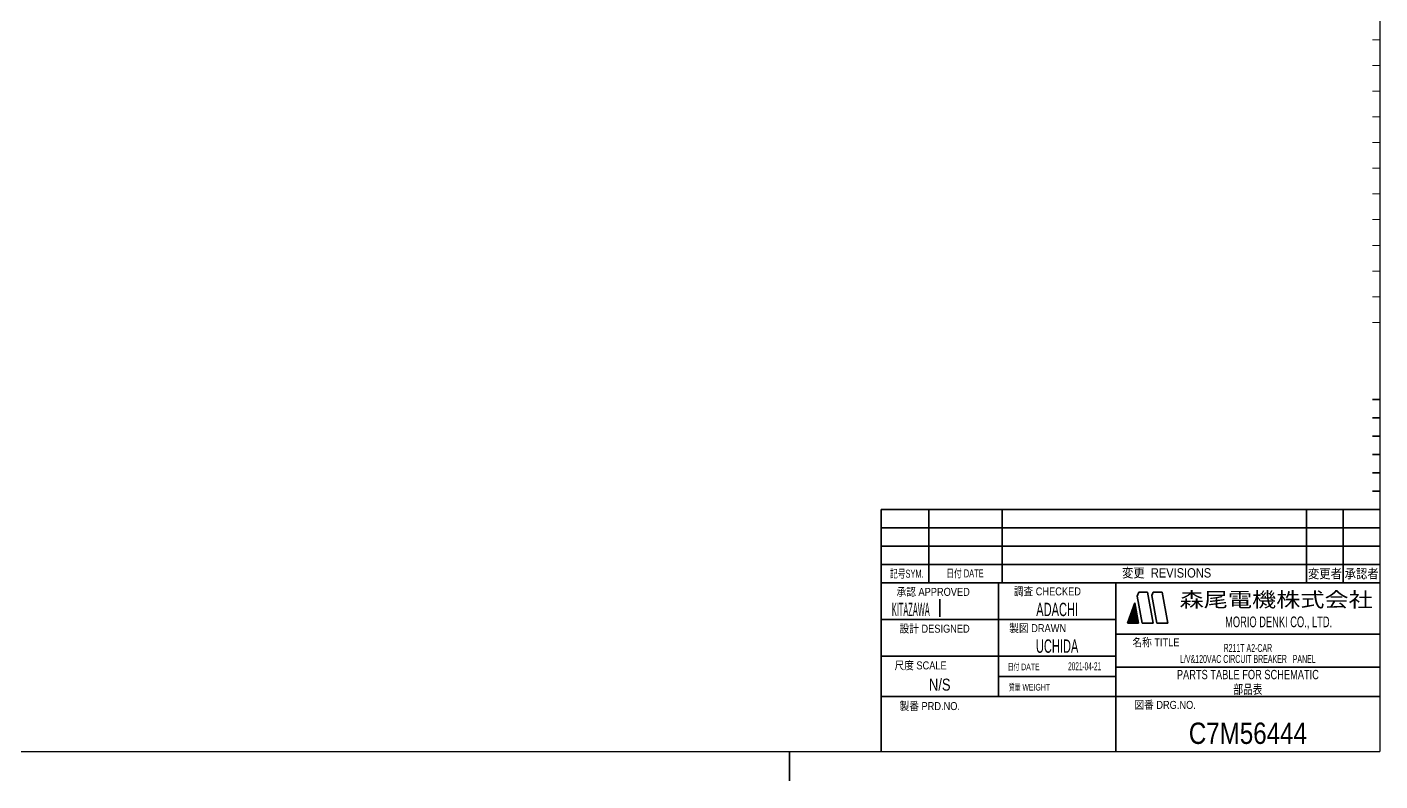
# Model space of a CAD drawing. Header units: millimetres. Extents: x 7 to 587, y 2 to 418.
# Drawn here: x 218.2 to 587, y 2 to 207.5 of the extents above; entities that cross this region are included whole.
import ezdxf
from ezdxf.enums import TextEntityAlignment as Align

# ---------------------------------------------------------------- set-up
doc = ezdxf.new("R2010")
doc.units = ezdxf.units.MM
doc.layers.add('図面枠C7M', color=7, linetype='Continuous')
doc.styles.add('HG丸ｺﾞｼｯｸM-PRO', font='')
doc.styles.get('HG丸ｺﾞｼｯｸM-PRO').set_extended_font_data('HG丸ｺﾞｼｯｸM-PRO')

# ---------------------------------------------------------------- blocks, each defined once
blk = doc.blocks.new('BLKF026')
at = {"layer": '図面枠C7M', "color": 4, "linetype": 'Continuous', "lineweight": 13}
for p, q in [((518.454756, 45.859327), (520.608881, 48.013452)), ((518.535684, 46.081677), (520.587682, 48.133675)), ((518.616613, 46.304027), (520.566484, 48.253898)), ((518.697542, 46.526377), (520.545285, 48.374121)), ((518.778471, 46.748727), (520.524087, 48.494343)), ((518.8594, 46.971078), (520.502888, 48.614566)), ((518.940329, 47.193428), (520.48169, 48.734789)), ((519.021258, 47.415778), (520.460491, 48.855012)), ((519.102186, 47.638128), (520.439293, 48.975235)), ((519.183115, 47.860479), (520.418094, 49.095457)), ((519.264044, 48.082829), (520.396896, 49.21568)), ((519.344973, 48.305179), (520.375697, 49.335903)), ((519.425902, 48.527529), (520.354499, 49.456126)), ((519.506831, 48.749879), (520.3333, 49.576349)), ((519.58776, 48.97223), (520.312102, 49.696572)), ((519.668689, 49.19458), (520.290903, 49.816794)), ((519.749617, 49.41693), (520.269705, 49.937017)), ((519.830546, 49.63928), (520.248506, 50.05724)), ((519.911475, 49.861631), (520.227307, 50.177463)), ((519.992404, 50.083981), (520.206109, 50.297686)), ((520.073333, 50.306331), (520.18491, 50.417909)), ((520.154262, 50.528681), (520.163712, 50.538131)), ((518.157871, 44.996757), (520.693675, 47.532561)), ((518.211969, 45.192276), (520.672477, 47.652784)), ((518.292898, 45.414626), (520.651278, 47.773006)), ((518.299292, 44.996757), (520.714874, 47.412338)), ((518.373827, 45.636976), (520.63008, 47.893229)), ((518.440714, 44.996757), (520.736072, 47.292115)), ((518.582135, 44.996757), (520.757271, 47.171892)), ((518.723556, 44.996757), (520.778469, 47.051669)), ((518.864978, 44.996757), (520.799668, 46.931447)), ((519.006399, 44.996757), (520.820866, 46.811224)), ((519.147821, 44.996757), (520.842065, 46.691001)), ((519.289242, 44.996757), (520.863263, 46.570778)), ((519.430663, 44.996757), (520.884462, 46.450555)), ((519.572085, 44.996757), (520.90566, 46.330332)), ((519.713506, 44.996757), (520.926859, 46.21011)), ((519.854927, 44.996757), (520.948057, 46.089887)), ((519.996349, 44.996757), (520.969256, 45.969664)), ((520.13777, 44.996757), (520.990455, 45.849441)), ((520.279191, 44.996757), (521.011653, 45.729218)), ((520.420613, 44.996757), (521.032852, 45.608995)), ((520.562034, 44.996757), (521.05405, 45.488773)), ((520.703455, 44.996757), (521.075249, 45.36855)), ((520.844877, 44.996757), (521.096447, 45.248327)), ((520.986298, 44.996757), (521.117646, 45.128104)), ((521.12772, 44.996757), (521.138844, 45.007881))]:
    blk.add_line(p, q, dxfattribs=at)
blk = doc.blocks.new('BLKF023')
at = {"layer": '図面枠C7M', "color": 2, "linetype": 'Continuous', "lineweight": 25}
for p in [(587, 410), (7, 10)]:
    blk.add_line(p, (587, 10), dxfattribs=at)
at = {"layer": '図面枠C7M', "color": 4, "linetype": 'Continuous', "lineweight": 13}
for p, q in [((585, 204), (587, 204)), ((585, 197), (587, 197)), ((585, 190), (587, 190)), ((585, 183), (587, 183)), ((585, 176), (587, 176)), ((585, 169), (587, 169)), ((585, 162), (587, 162)), ((585, 155), (587, 155)), ((585, 148), (587, 148)), ((585, 141), (587, 141)), ((585, 134), (587, 134)), ((585, 127), (587, 127))]:
    blk.add_line(p, q, dxfattribs=at)
at = {"layer": '図面枠C7M', "color": 3, "linetype": 'Continuous', "lineweight": 35}
for p, q in [((587, 106), (585, 106)), ((587, 101), (585, 101)), ((587, 96), (585, 96)), ((587, 91), (585, 91)), ((587, 86), (585, 86)), ((587, 81), (585, 81)), ((451, 76), (587, 76)), ((451, 76), (451, 10)), ((464, 56), (464, 76)), ((484, 56), (484, 76)), ((567, 56), (567, 76)), ((577, 56), (577, 76)), ((451, 71), (587, 71)), ((451, 66), (587, 66)), ((451, 61), (587, 61)), ((451, 56), (587, 56)), ((483, 56), (483, 25)), ((515, 56), (515, 10)), ((520.84, 52.4), (521.23, 53.5)), ((522.14, 45), (520.84, 52.4)), ((521.23, 53.5), (523.64, 53.5)), ((525.14, 45), (523.64, 53.5)), ((525.18, 53.5), (524.82, 52.51)), ((526.14, 45), (524.82, 52.51)), ((525.18, 53.5), (527.64, 53.5)), ((529.14, 45), (527.64, 53.5)), ((467.01, 51.56), (467.01, 46.69)), ((518.14, 45), (520.16, 50.55)), ((521.14, 45), (520.16, 50.55)), ((451, 46), (515, 46)), ((518.14, 45), (521.14, 45)), ((522.14, 45), (525.14, 45)), ((526.14, 45), (529.14, 45)), ((515, 42), (587, 42)), ((451, 36), (515, 36)), ((483, 30.5), (515, 30.5)), ((515, 33), (587, 33)), ((451, 25), (587, 25)), ((426, 2), (426, 10))]:
    blk.add_line(p, q, dxfattribs=at)
at = {"layer": '図面枠C7M', "color": 4, "linetype": 'Continuous', "lineweight": 13}
blk.add_blockref('BLKF026', (0, 0), dxfattribs=at)
at = {"layer": '図面枠C7M', "color": 4, "linetype": 'Continuous', "lineweight": 13, "style": 'HG丸ｺﾞｼｯｸM-PRO'}
for s, height, width, p in [('記号SYM.', 2.182, 0.69227, (458.03, 58.49)), ('日付 DATE', 2.182, 0.692507, (473.87, 58.58)), ('変更  REVISIONS', 2.5455, 0.887352, (528.85, 58.72)), ('変更者', 2.545, 0.887717, (572, 58.5)), ('承認者', 2.545, 0.887717, (582, 58.5)), ('承認 APPROVED', 2.1818, 0.863151, (465.21, 53.54)), ('調査 CHECKED', 2.182, 0.863174, (496.34, 53.67)), ('設計 DESIGNED', 2.1818, 0.862613, (465.61, 43.51)), ('製図 DRAWN', 2.182, 0.863099, (493.7, 43.65)), ('名称 TITLE', 2.182, 0.862489, (525.93, 39.77)), ('尺度 SCALE', 2.182, 0.862581, (461.78, 33.49)), ('日付 DATE', 1.818, 0.618255, (489.88, 33.09)), ('質量 WEIGHT', 1.818, 0.618812, (491.46, 27.55)), ('製番 PRD.NO.', 2.182, 0.863299, (464.29, 22.41)), ('図番 DRG.NO.', 2.182, 0.863083, (528.44, 22.73))]:
    blk.add_text(s, height=height, dxfattribs=dict(at, width=width)).set_placement(p, align=Align.MIDDLE_CENTER)
at = {"layer": '図面枠C7M', "color": 2, "linetype": 'Continuous', "lineweight": 25, "style": 'HG丸ｺﾞｼｯｸM-PRO', "width": 1.206081}
blk.add_text('森尾電機株式会社', height=4, dxfattribs=at).set_placement((558.72, 51.43), align=Align.MIDDLE_CENTER)
at = {"layer": '図面枠C7M', "color": 3, "linetype": 'Continuous', "lineweight": 35, "style": 'HG丸ｺﾞｼｯｸM-PRO', "width": 0.652197}
blk.add_text('MORIO DENKI CO., LTD.', height=2.9091, dxfattribs=at).set_placement((559.38, 45.36), align=Align.MIDDLE_CENTER)

msp = doc.modelspace()

# ---------------------------------------------------------------- block references
at = {"layer": '図面枠C7M', "color": 4, "linetype": 'Continuous', "lineweight": 13}
msp.add_blockref('BLKF023', (0, 0), dxfattribs=at)

# ---------------------------------------------------------------- texts
at = {"layer": '図面枠C7M', "color": 3, "linetype": 'Continuous', "lineweight": 35, "style": 'HG丸ｺﾞｼｯｸM-PRO'}
for s, height, width, p in [('KITAZAWA', 3.636, 0.414762, (459.11, 48.75)), ('ADACHI', 3.636, 0.619335, (499, 48.75)), ('UCHIDA', 3.636, 0.61989, (499, 38.75)), ('R211T A2-CAR', 2.1818, 0.521907, (551, 38.25)), ('2021-04-21', 2.182, 0.482412, (506.5, 33.25)), ('L/V&120VAC CIRCUIT BREAKER\u3000PANEL', 2.1818, 0.522042, (551, 35.25)), ('N/S', 3.273, 0.805664, (467, 28.25)), ('PARTS TABLE FOR SCHEMATIC', 2.5455, 0.741607, (551, 31)), ('部品表', 2.545, 0.741121, (551, 27)), ('C7M56444', 5.818, 0.846013, (551, 15))]:
    msp.add_text(s, height=height, dxfattribs=dict(at, width=width)).set_placement(p, align=Align.MIDDLE_CENTER)

doc.saveas('drawing.dxf')
